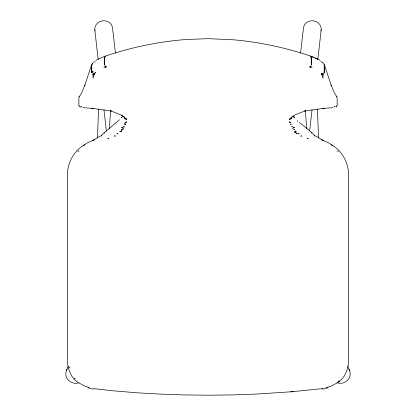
<?xml version="1.0" encoding="UTF-8"?>
<svg xmlns="http://www.w3.org/2000/svg" width="416" height="416" viewBox="0 0 416 416"><rect width="100%" height="100%" fill="white"/><g stroke="black" fill="none" stroke-linecap="round" stroke-linejoin="round"><path stroke-width="0.62" d="M97.458 138.211L98.545 109.018M109.268 128.851L110.656 110.734L111.384 110.984L91.364 108.274L92.222 108.337L82.878 107.676M300.586 53.108L303.467 27.95A8.918 8.128 6.5 0 1 313.752 20.878A8.918 8.128 6.5 0 1 321.017 30.867M309.608 131.102L312.047 109.814M317.808 59.493L321.204 29.822M291.117 118.29L291.039 118.877L291.039 117.614M336.82 106.148L337.158 105.243L337.158 97.765L336.7 96.611M291.106 118.113L291.008 118.498L291.637 117.385M91.39 65.494L84.781 85.4L84.921 85.03L81.562 93.049L78.905 97.354L78.848 105.243L79.191 106.148M310.877 66.638C311.917 64.35 309.135 68 310.835 66.617M66.284 370.869L68.328 366.09M122.684 115.965L121.597 117.4M93.491 74.225L93.803 73.767L93.142 74.006M91.749 64.542L91.936 64.262M92.492 63.622L92.035 64.121L92.695 63.653M91.941 64.246L92.175 63.908M79.29 96.647L79.498 96.351L79.061 96.959M93.538 62.826L94.328 61.885M291.356 117.733L292.172 116.73M335.717 106.98L336.731 106.246M336.534 106.491L337.022 105.903M121.664 131.742L120.255 131.144L120.9 131.529L122.283 129.735L123.157 129.776M119.491 119.73L104.073 132.964L104.78 132.662M122.096 127.566L122.798 127.754L121.67 127.135L122.132 127.52M92.914 72.15L93.252 71.822M339.149 381.025L337.886 382.106L339.222 380.858M338.114 382.351C344.822 377.77 347.953 369.834 348.613 361.993L348.613 174.59C348.332 162.651 342.014 150.327 331.209 144.758M291.892 117.068L295.1 114.811L305.37 110.786L306.732 128.851M313.768 57.517L310.404 56.134L311.1 56.264M83.611 145.35L87.714 142.667L93.6 140.145M96.138 60.211L96.923 59.727M337.116 382.923L330.762 386.318L325.92 387.65M105.024 56.228L105.024 56.228C131.066 47.408 158.184 41.683 185.614 39.541L208 38.652L234.068 39.832C260.244 42.219 286.104 47.793 310.986 56.228M84.802 144.758C73.96 150.285 67.688 162.666 67.392 174.59L67.392 361.993C68.058 369.834 71.183 377.77 77.896 382.351M322.993 73.928L323.315 73.601L322.889 73.715M94.468 139.786L92.81 140.504L99.679 136.292L101.509 135.762C100.084 136.9 103.605 132.652 104.733 132.673M105.118 56.295L105.607 56.134M328.011 387.8L322.743 389.22L322.468 388.206L322.66 388.586L290.904 391.836M305.37 110.786L304.626 110.984L324.646 108.274L323.788 108.337L333.133 107.676M293.301 391.648L255.289 394.134L231.743 394.935L208.452 395.2L184.267 394.935L160.722 394.134L136.9 392.777L112.965 390.796L93.345 388.586M322.369 73.991L322.868 74.006M88 387.8L93.267 389.22M89.227 387.462L85.249 386.318L78.894 382.923M311.277 132.673C312.4 132.595 315.931 137.067 314.501 135.762L316.332 136.292L323.201 140.504L321.542 139.786M311.23 132.662L311.938 132.964L309.088 130.218L299.354 122.465M110.635 110.786L122.034 115.419L121.623 115.164L124.114 117.068L123.838 116.73L125.003 118.498L124.904 118.113M80.813 107.182L78.988 105.903M315.448 58.209L317.689 59.129A17.763 5.99 13.6 0 1 318.495 59.587M322.41 140.145L328.297 142.667L332.4 145.35M319.088 59.727L319.873 60.211M322.691 62.416L323.534 63.424M321.682 61.885L322.468 62.826M294.414 117.4L293.327 115.965M336.95 96.959L334.443 93.049L331.089 85.03L331.23 85.4L324.62 65.494M323.83 63.908L324.069 64.246M324.106 64.314L324.256 64.542M347.672 366.09L349.716 370.869M124.894 118.29L124.972 118.877L124.972 117.614M115.414 53.108L112.533 27.95A8.918 8.128 -6.5 0 0 102.248 20.878A8.918 8.128 -6.5 0 0 94.983 30.867M94.796 29.822L98.192 59.493M103.953 109.814L106.392 131.102M317.455 109.018L318.542 138.211M348.951 369.221A9.61 9.251 -23.1 0 1 347.781 380.032A9.61 9.251 -23.1 0 1 336.924 382.71M94.869 61.454A17.763 5.99 -13.6 0 1 95.436 60.986M97.51 59.587A17.763 5.99 -13.6 0 1 98.322 59.129A18.122 6.11 -13.6 0 1 104.109 56.623M320.575 60.986A17.763 5.99 13.6 0 1 321.142 61.454M311.901 56.623A18.122 6.11 13.6 0 1 317.689 59.129M79.076 382.71A9.61 9.251 23.1 0 1 68.219 380.032A9.61 9.251 23.1 0 1 67.049 369.221M91.489 65.541L91.489 73.024C91.842 71.64 92.295 73.013 92.227 71.828L92.082 72.056L92.43 71.614L91.801 72.462L91.801 64.932L91.494 65.536M92.966 74.214L92.992 78.229L94.526 73.705L94.063 74.402L95.514 72.384L92.971 74.844L93.855 74.022L92.966 74.214M311.303 57.351L311.402 64.922L311.069 56.597L311.256 57.335M324.21 64.932L324.21 72.462L324.522 73.024L324.267 65.052L324.636 65.608L324.21 64.932M104.707 57.351L104.608 64.922L104.686 57.382L104.988 56.883L104.707 57.351M323.045 74.35L323.019 78.229L321.485 73.705L321.948 74.402L321.225 73.252L323.04 74.844L322.156 74.022L323.045 74.35M322.624 108.259L322.884 108.29L322.624 108.259M334.277 106.491L334.474 106.756L334.277 106.491M104.827 56.415L104.874 56.404M126.084 121.961L126.792 122.117L126.084 121.961M121.42 117.567L121.758 117.338L121.42 117.567M124.597 123.646L125.174 123.968L124.597 123.646M125.138 122.533L125.72 122.834L125.138 122.533M311.953 66.986L311.724 67.33L311.953 66.986M123.651 126.532L124.301 126.844L123.651 126.532M123.568 127.899L123.292 128.289L122.652 127.962L123.292 128.289L123.568 127.899M124.842 124.53L125.559 124.691L124.842 124.53M81.728 106.491L81.536 106.756L81.728 106.491M293.961 127.473L292.713 128.289L294.408 127.218L293.961 127.473M77.995 151.122L78.484 151.133L77.995 151.122M121.467 129.584L122.283 129.735L121.467 129.584M107.968 138.304L108.862 138.346L107.968 138.304M119.891 131.555L120.754 131.695L119.891 131.555M117.021 133.635L117.858 133.786L117.021 133.635M114.374 135.98L115.268 136.037L114.374 135.98M295.729 131.123L295.1 131.524L295.729 131.123M294.174 129.667C292.838 130.057 295.344 129.355 294.174 129.667M104.057 66.986L104.281 67.33L104.057 66.986M290.867 122.533L290.295 122.84L290.878 122.548M292.36 126.532L291.71 126.854L292.375 126.558M290.254 119.158L289.645 119.397L290.248 119.163M104.967 65.723L105.336 66.992L105.986 66.778L104.967 65.723M106.423 66.945L105.555 67.257L106.423 66.945M309.587 66.945L310.456 67.257L309.587 66.945M291.169 124.53L290.451 124.691L291.179 124.545M289.921 121.961L289.219 122.122L289.921 121.961M289.926 118.903L289.24 119.023L289.926 118.908M296.114 131.555L295.261 131.7L296.15 131.586M298.99 133.635L298.142 133.78L299.021 133.661M93.387 108.259L93.127 108.29L93.387 108.316M301.636 135.98L300.742 136.037L301.668 136.006M308.043 138.304L307.148 138.346L308.058 138.32M297.658 121.014L297.388 121.025L297.658 121.014M338.016 151.122L337.527 151.133L338.031 151.138M69.878 367.827L69.43 367.796L69.878 367.827M74.958 378.399L74.428 378.362L74.958 378.399M293.972 117.026L293.665 116.979L293.972 117.026M126.766 119.018L126.084 118.908L126.766 119.018M126.365 119.397L125.762 119.163L126.365 119.397M294.59 117.567L294.252 117.338L294.596 117.588M294.476 131.83L297.237 133.827L294.476 131.83M324.21 72.462L323.97 72.108L324.21 72.462"/></g></svg>
